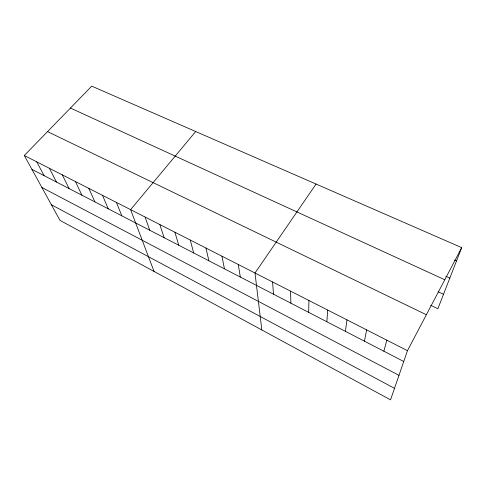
<?xml version="1.0" encoding="UTF-8"?>
<svg xmlns="http://www.w3.org/2000/svg" width="486" height="486" viewBox="0 0 486 486"><rect width="100%" height="100%" fill="white"/><g stroke="black" fill="none" stroke-linecap="round" stroke-linejoin="round"><path stroke-width="0.73" d="M308.677 312.364L308.932 300.494M326.847 321.756L327.734 310.068M345.425 331.355L346.974 319.873M364.427 341.172L366.663 329.903M383.861 351.214L386.82 340.17M461.7 247.623L407.462 350.685L390.537 399.85L59.978 220.371L24.3 155.508L91.733 86.15L461.7 247.623L437.874 308.738L430.62 305.281M316.064 184.06L254.998 273.023L261.833 329.964M195.694 131.524L130.594 209.654L154.074 271.455M454.489 260.016L456.518 260.921M445.82 276.248L449.829 278.083M70.446 108.044L444.787 279.754M438.214 291.807L443.511 294.279M47.543 131.603L426.38 314.74M24.3 155.508L407.462 350.685M31.924 169.365L403.745 361.487M41.875 187.462L398.976 375.344M51.388 204.752L394.504 388.332M36.736 161.844L44.08 175.646M49.396 168.29L56.455 182.043M62.299 174.863L69.055 188.556M75.439 181.557L81.885 195.184M88.835 188.38L94.952 201.933M102.491 195.336L108.269 208.816M116.409 202.425L121.834 215.82M145.071 217.023L149.743 230.243M159.833 224.544L164.104 237.666M174.893 232.217L178.745 245.23M190.257 240.041L193.677 252.945M205.943 248.03L208.907 260.818M221.956 256.189L224.447 268.843M238.304 264.518L240.303 277.038M272.579 281.977L273.509 294.194M290.549 291.132L290.901 303.185"/></g></svg>
